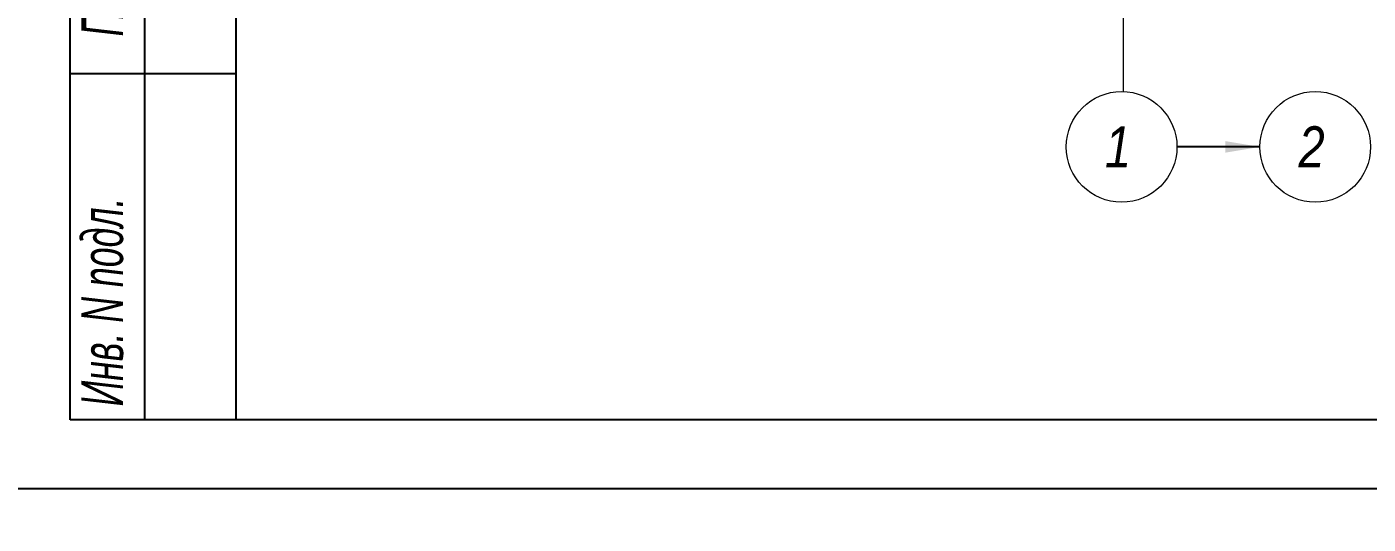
# Model space of a CAD drawing. Header units: millimetres. Extents: x 1582001 to 3303937, y 226471 to 491235.
# Drawn here: x 1876486 to 1886185, y 320700 to 324294 of the extents above; entities that cross this region are included whole.
import ezdxf
from ezdxf.enums import TextEntityAlignment as Align

# ---------------------------------------------------------------- set-up
doc = ezdxf.new("R2010")
doc.units = ezdxf.units.MM
doc.linetypes.add('CENTER', pattern=[50.8, 31.75, -6.35, 6.35, -6.35])
doc.layers.add('Spezifikazia', color=250, linetype='Continuous')
doc.layers.add('Формуляр', color=138, linetype='Continuous')
doc.layers.add('Оси', color=251, linetype='CENTER', lineweight=9)
doc.layers.add('Размеры', color=7, linetype='Continuous', lineweight=18)
doc.styles.add('GOST 2.304', font='ARIALNI.TTF', dxfattribs={"width": 0.98, "height": 300})
doc.styles.add('STYLE1', font='ARIALNI.TTF', dxfattribs={"height": 300})

msp = doc.modelspace()

# ---------------------------------------------------------------- linework, layer by layer
at = {"layer": 'Spezifikazia', "lineweight": 18, "ltscale": 500}
msp.add_lwpolyline([(1876000.3, 320955), (1918000.3, 320955), (1918000.3, 291255.1), (1876000.3, 291255.1)], close=True, dxfattribs=at)
at = {"layer": 'Оси', "ltscale": 20}
msp.add_line((1884412.6, 331525.8), (1884412.6, 323826.1), dxfattribs=at)
at = {"layer": 'Оси', "linetype": 'Continuous', "ltscale": 100}
for centre in [(1884402.6, 323426.2), (1884402.6, 323426.2), (1885802.6, 323426.2), (1885802.6, 323426.2)]:
    msp.add_circle(centre, 400, dxfattribs=at)
at = {"layer": 'Размеры', "linetype": 'Continuous', "lineweight": 25, "ltscale": 100}
msp.add_line((1885402.6, 323426.2), (1884802.6, 323426.2), dxfattribs=at)
msp.add_solid([(1885402.6, 323426.2), (1885152.2, 323384.3), (1885152.2, 323468.1)], dxfattribs=at)
at = {"layer": 'Формуляр'}
for p, q in [((1876800.3, 321455), (1876800.3, 329967.2)), ((1877339.7, 321455), (1877339.7, 329967.2)), ((1878000.3, 323955), (1876800.3, 323955)), ((1878000.3, 323955), (1876800.3, 323955)), ((1878000.3, 321455), (1876800.3, 321455))]:
    msp.add_line(p, q, dxfattribs=at)
at = {"layer": 'Формуляр', "color": 0}
for points in [[(1876000.3, 350654.9), (1918000.3, 350654.9), (1918000.3, 320955), (1876000.3, 320955)], [(1878000.3, 321455), (1878000.3, 350144.9), (1917500.3, 350144.9), (1917500.3, 321455)]]:
    msp.add_lwpolyline(points, close=True, dxfattribs=at)

# ---------------------------------------------------------------- texts
at = {"layer": 'Оси', "linetype": 'Continuous', "ltscale": 100, "style": 'GOST 2.304'}
for s, p in [('1', (1884376.3, 323426.2)), ('2', (1885776.3, 323426.2))]:
    msp.add_text(s, height=297.2, dxfattribs=at).set_placement(p, align=Align.MIDDLE_CENTER)
at = {"layer": 'Формуляр', "linetype": 'Continuous', "style": 'STYLE1', "width": 0.75}
for s, p in [('Подпись и дата', (1877181.5, 324224.8)), ('Инв. N подл.', (1877181.5, 321551.4))]:
    msp.add_text(s, height=300, rotation=90, dxfattribs=at).set_placement(p)

doc.saveas('drawing.dxf')
